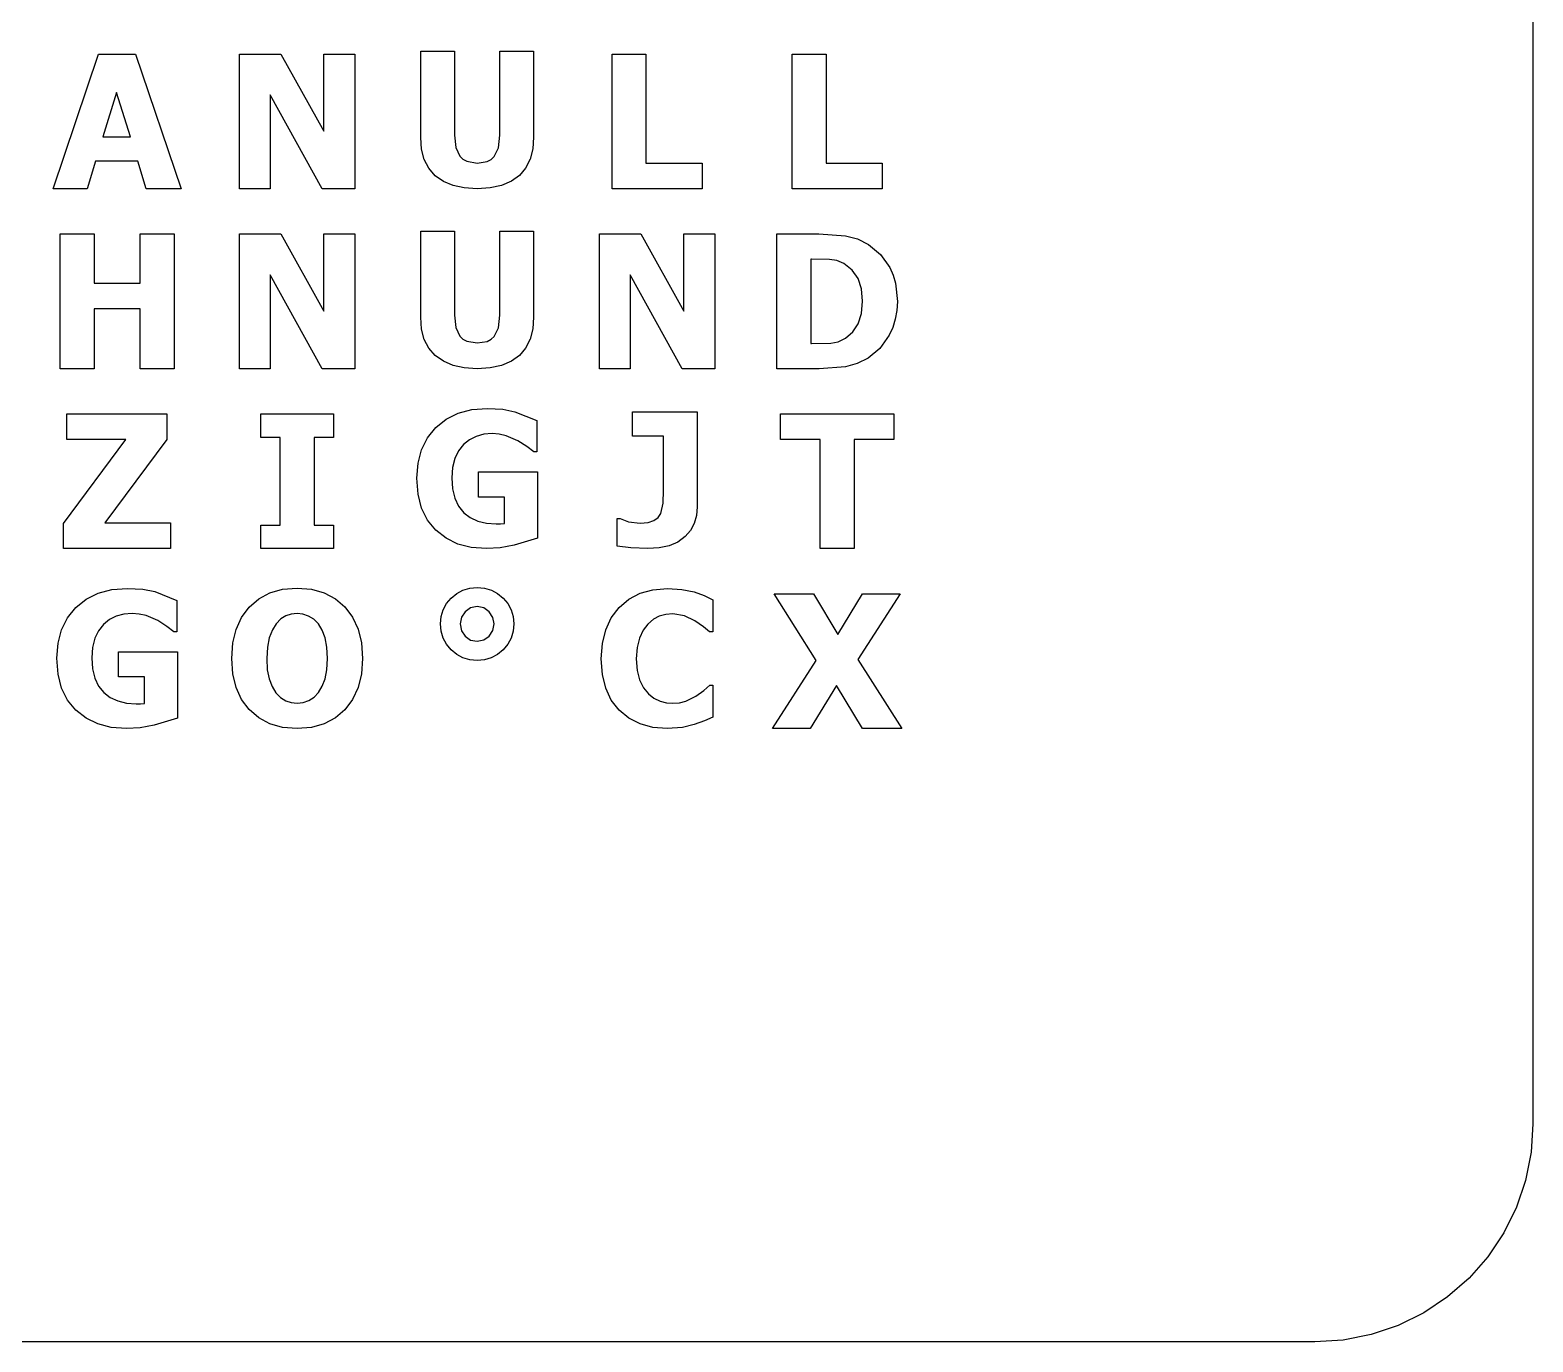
# Model space of a CAD drawing. Header units: metres. Extents: x -40 to 250, y -40 to 460.
# Drawn here: x 112.2 to 250, y -40 to 80.3 of the extents above; entities that cross this region are included whole.
import ezdxf

# ---------------------------------------------------------------- set-up
doc = ezdxf.new("R2010")
doc.units = ezdxf.units.M

msp = doc.modelspace()

# ---------------------------------------------------------------- linework, layer by layer
at = {"layer": 'A#9'}
for p, q in [((114.35, 65.75), (118.53, 78.11)), ((118.53, 78.11), (121.92, 78.11)), ((121.92, 78.11), (126.09, 65.75)), ((120.18, 74.59), (118.92, 70.52)), ((121.44, 70.52), (120.18, 74.59)), ((118.92, 70.52), (121.44, 70.52)), ((118.24, 68.27), (117.47, 65.75)), ((122.12, 68.27), (118.24, 68.27)), ((122.89, 65.75), (122.12, 68.27)), ((117.47, 65.75), (114.35, 65.75)), ((126.09, 65.75), (122.89, 65.75))]:
    msp.add_line(p, q, dxfattribs=at)
at = {"layer": 'C#5'}
for p, q in [((168.16, 28.66), (169.34, 28.98)), ((169.34, 28.98), (170.66, 29.09)), ((170.66, 29.09), (171.99, 29.01)), ((171.99, 29.01), (173.12, 28.78)), ((166.24, 27.34), (167.13, 28.11)), ((167.13, 28.11), (168.16, 28.66)), ((173.12, 28.78), (174.04, 28.44)), ((174.04, 28.44), (174.84, 28.06)), ((174.84, 28.06), (174.84, 25.12)), ((165.01, 25.3), (165.52, 26.4)), ((165.52, 26.4), (166.24, 27.34)), ((169.38, 26.27), (168.86, 25.83)), ((169.92, 26.56), (169.38, 26.27)), ((170.51, 26.72), (169.92, 26.56)), ((171.16, 26.78), (170.51, 26.72)), ((172.24, 26.59), (171.16, 26.78)), ((173.19, 26.14), (172.24, 26.59)), ((164.7, 24.05), (165.01, 25.3)), ((168.44, 25.27), (168.1, 24.55)), ((168.86, 25.83), (168.44, 25.27)), ((173.96, 25.59), (173.19, 26.14)), ((174.53, 25.12), (173.96, 25.59)), ((174.84, 25.12), (174.53, 25.12)), ((164.6, 22.66), (164.7, 24.05)), ((167.88, 23.67), (167.8, 22.65)), ((168.1, 24.55), (167.88, 23.67)), ((164.7, 21.22), (164.6, 22.66)), ((167.8, 22.65), (167.88, 21.59)), ((165.01, 19.95), (164.7, 21.22)), ((167.88, 21.59), (168.11, 20.71)), ((168.11, 20.71), (168.47, 20)), ((165.52, 18.86), (165.01, 19.95)), ((168.47, 20), (168.92, 19.45)), ((168.92, 19.45), (169.43, 19.05)), ((173.28, 19.22), (174.01, 19.74)), ((174.01, 19.74), (174.56, 20.22)), ((174.56, 20.22), (174.84, 20.22)), ((174.84, 20.22), (174.84, 17.31)), ((166.23, 17.93), (165.52, 18.86)), ((167.12, 17.2), (166.23, 17.93)), ((169.43, 19.05), (169.99, 18.77)), ((169.99, 18.77), (170.58, 18.62)), ((170.58, 18.62), (171.17, 18.57)), ((171.17, 18.57), (171.77, 18.62)), ((171.77, 18.62), (172.34, 18.77)), ((172.34, 18.77), (173.28, 19.22)), ((168.16, 16.67), (167.12, 17.2)), ((169.33, 16.36), (168.16, 16.67)), ((173.13, 16.61), (172.05, 16.34)), ((174.05, 16.95), (173.13, 16.61)), ((174.84, 17.31), (174.05, 16.95)), ((170.65, 16.25), (169.33, 16.36)), ((172.05, 16.34), (170.65, 16.25))]:
    msp.add_line(p, q, dxfattribs=at)
at = {"layer": 'D#3'}
for p, q in [((180.7, 49.25), (180.7, 61.61)), ((180.7, 61.61), (184.54, 61.61)), ((184.54, 61.61), (186.98, 61.44)), ((186.98, 61.44), (188.08, 61.16)), ((188.08, 61.16), (189.11, 60.64)), ((189.11, 60.64), (190.2, 59.72)), ((183.86, 59.3), (183.81, 59.3)), ((183.81, 59.3), (183.81, 51.57)), ((185.52, 59.27), (183.86, 59.3)), ((186.2, 59.16), (185.52, 59.27)), ((190.2, 59.72), (191.04, 58.54)), ((186.84, 58.89), (186.2, 59.16)), ((187.6, 58.3), (186.84, 58.89)), ((188.14, 57.53), (187.6, 58.3)), ((191.04, 58.54), (191.35, 57.84)), ((188.45, 56.57), (188.14, 57.53)), ((188.55, 55.44), (188.45, 56.57)), ((191.35, 57.84), (191.57, 57.09)), ((191.57, 57.09), (191.74, 55.42)), ((188.45, 54.32), (188.55, 55.44)), ((191.74, 55.42), (191.69, 54.58)), ((188.16, 53.38), (188.45, 54.32)), ((191.55, 53.78), (191.32, 53.03)), ((191.69, 54.58), (191.55, 53.78)), ((186.99, 52.05), (187.67, 52.62)), ((187.67, 52.62), (188.16, 53.38)), ((191.32, 53.03), (190.99, 52.33)), ((183.81, 51.57), (183.86, 51.57)), ((183.86, 51.57), (185.63, 51.6)), ((185.63, 51.6), (186.33, 51.73)), ((186.33, 51.73), (186.99, 52.05)), ((190.13, 51.12), (189.08, 50.23)), ((190.99, 52.33), (190.13, 51.12)), ((188.07, 49.72), (186.98, 49.43)), ((189.08, 50.23), (188.07, 49.72)), ((184.57, 49.25), (180.7, 49.25)), ((186.98, 49.43), (184.57, 49.25))]:
    msp.add_line(p, q, dxfattribs=at)
at = {"layer": 'G#7'}
for p, q in [((151.48, 45.17), (152.74, 45.5)), ((152.74, 45.5), (154.16, 45.61)), ((154.16, 45.61), (155.57, 45.54)), ((155.57, 45.54), (156.69, 45.31)), ((149.43, 43.86), (150.37, 44.62)), ((150.37, 44.62), (151.48, 45.17)), ((156.69, 45.31), (158.7, 44.51)), ((158.7, 44.51), (158.7, 41.62)), ((148.13, 41.82), (148.67, 42.91)), ((148.67, 42.91), (149.43, 43.86)), ((152.51, 42.74), (151.96, 42.29)), ((153.13, 43.05), (152.51, 42.74)), ((153.83, 43.24), (153.13, 43.05)), ((154.59, 43.3), (153.83, 43.24)), ((155.25, 43.25), (154.59, 43.3)), ((155.88, 43.11), (155.25, 43.25)), ((156.95, 42.65), (155.88, 43.11)), ((147.81, 40.58), (148.13, 41.82)), ((151.52, 41.72), (151.19, 41.03)), ((151.96, 42.29), (151.52, 41.72)), ((157.77, 42.11), (156.95, 42.65)), ((158.41, 41.62), (157.77, 42.11)), ((158.7, 41.62), (158.41, 41.62)), ((147.7, 39.2), (147.81, 40.58)), ((150.97, 40.2), (150.9, 39.25)), ((151.19, 41.03), (150.97, 40.2)), ((147.81, 37.74), (147.7, 39.2)), ((150.9, 39.25), (150.97, 38.24)), ((153.34, 37.48), (153.34, 39.8)), ((153.34, 39.8), (158.75, 39.8)), ((158.75, 39.8), (158.75, 33.71)), ((148.13, 36.46), (147.81, 37.74)), ((150.97, 38.24), (151.17, 37.37)), ((151.17, 37.37), (151.51, 36.64)), ((155.74, 37.48), (153.34, 37.48)), ((155.74, 35.06), (155.74, 37.48)), ((148.67, 35.36), (148.13, 36.46)), ((151.51, 36.64), (151.99, 36.05)), ((151.99, 36.05), (152.58, 35.6)), ((149.43, 34.43), (148.67, 35.36)), ((152.58, 35.6), (153.28, 35.28)), ((153.28, 35.28), (154.07, 35.09)), ((154.07, 35.09), (154.96, 35.02)), ((154.96, 35.02), (155.35, 35.03)), ((155.35, 35.03), (155.74, 35.06)), ((150.37, 33.7), (149.43, 34.43)), ((151.45, 33.17), (150.37, 33.7)), ((152.69, 32.86), (151.45, 33.17)), ((156.63, 33.07), (155.34, 32.83)), ((158.75, 33.71), (156.63, 33.07)), ((154.07, 32.75), (152.69, 32.86)), ((155.34, 32.83), (154.07, 32.75))]:
    msp.add_line(p, q, dxfattribs=at)
at = {"layer": 'G#8'}
for p, q in [((118.48, 28.67), (119.74, 29)), ((119.74, 29), (121.16, 29.11)), ((121.16, 29.11), (122.57, 29.04)), ((122.57, 29.04), (123.69, 28.81)), ((116.43, 27.36), (117.37, 28.12)), ((117.37, 28.12), (118.48, 28.67)), ((123.69, 28.81), (125.7, 28.01)), ((125.7, 28.01), (125.7, 25.12)), ((115.13, 25.32), (115.67, 26.41)), ((115.67, 26.41), (116.43, 27.36)), ((119.51, 26.24), (118.96, 25.79)), ((120.13, 26.55), (119.51, 26.24)), ((120.83, 26.74), (120.13, 26.55)), ((121.59, 26.8), (120.83, 26.74)), ((122.25, 26.75), (121.59, 26.8)), ((122.88, 26.61), (122.25, 26.75)), ((123.95, 26.15), (122.88, 26.61)), ((114.81, 24.08), (115.13, 25.32)), ((118.52, 25.22), (118.19, 24.53)), ((118.96, 25.79), (118.52, 25.22)), ((124.77, 25.61), (123.95, 26.15)), ((125.41, 25.12), (124.77, 25.61)), ((125.7, 25.12), (125.41, 25.12)), ((114.7, 22.7), (114.81, 24.08)), ((117.97, 23.7), (117.9, 22.75)), ((118.19, 24.53), (117.97, 23.7)), ((114.81, 21.24), (114.7, 22.7)), ((117.9, 22.75), (117.97, 21.74)), ((120.34, 20.98), (120.34, 23.3)), ((120.34, 23.3), (125.75, 23.3)), ((125.75, 23.3), (125.75, 17.21)), ((115.13, 19.96), (114.81, 21.24)), ((117.97, 21.74), (118.17, 20.87)), ((118.17, 20.87), (118.51, 20.14)), ((122.74, 20.98), (120.34, 20.98)), ((122.74, 18.56), (122.74, 20.98)), ((115.67, 18.86), (115.13, 19.96)), ((118.51, 20.14), (118.99, 19.55)), ((118.99, 19.55), (119.58, 19.1)), ((116.43, 17.93), (115.67, 18.86)), ((117.37, 17.2), (116.43, 17.93)), ((119.58, 19.1), (120.28, 18.78)), ((120.28, 18.78), (121.07, 18.59)), ((121.07, 18.59), (121.96, 18.52)), ((121.96, 18.52), (122.35, 18.53)), ((122.35, 18.53), (122.74, 18.56)), ((118.45, 16.67), (117.37, 17.2)), ((119.69, 16.36), (118.45, 16.67)), ((123.63, 16.57), (122.34, 16.33)), ((125.75, 17.21), (123.63, 16.57)), ((121.07, 16.25), (119.69, 16.36)), ((122.34, 16.33), (121.07, 16.25))]:
    msp.add_line(p, q, dxfattribs=at)
at = {"layer": 'H#11'}
for p, q in [((115, 49.25), (115, 61.61)), ((115, 61.61), (118.11, 61.61)), ((118.11, 61.61), (118.11, 57.09)), ((122.33, 57.09), (122.33, 61.61)), ((122.33, 61.61), (125.44, 61.61)), ((125.44, 61.61), (125.44, 49.25)), ((118.11, 57.09), (122.33, 57.09)), ((122.33, 54.73), (118.11, 54.73)), ((118.11, 54.73), (118.11, 49.25)), ((122.33, 49.25), (122.33, 54.73)), ((118.11, 49.25), (115, 49.25)), ((125.44, 49.25), (122.33, 49.25))]:
    msp.add_line(p, q, dxfattribs=at)
at = {"layer": 'I#11'}
for p, q in [((133.39, 42.95), (133.39, 45.11)), ((133.39, 45.11), (140.05, 45.11)), ((140.05, 45.11), (140.05, 42.95)), ((135.17, 42.95), (133.39, 42.95)), ((135.17, 34.91), (135.17, 42.95)), ((140.05, 42.95), (138.27, 42.95)), ((138.27, 42.95), (138.27, 34.91)), ((133.39, 32.75), (133.39, 34.91)), ((133.39, 34.91), (135.17, 34.91)), ((138.27, 34.91), (140.05, 34.91)), ((140.05, 34.91), (140.05, 32.75)), ((140.05, 32.75), (133.39, 32.75))]:
    msp.add_line(p, q, dxfattribs=at)
at = {"layer": 'J#1'}
for p, q in [((167.46, 43.06), (167.46, 45.3)), ((167.46, 45.3), (173.39, 45.3)), ((173.39, 45.3), (173.39, 36.57)), ((170.29, 43.06), (167.46, 43.06)), ((170.29, 38.1), (170.29, 43.06)), ((170.27, 36.91), (170.29, 38.1)), ((169.81, 35.6), (170.05, 35.97)), ((170.05, 35.97), (170.27, 36.91)), ((173.39, 36.57), (173.32, 35.79)), ((166.05, 32.99), (166.05, 35.5)), ((166.05, 35.5), (166.33, 35.5)), ((166.33, 35.5), (167.11, 35.22)), ((167.11, 35.22), (168.16, 35.09)), ((168.16, 35.09), (168.89, 35.15)), ((168.89, 35.15), (169.43, 35.32)), ((169.43, 35.32), (169.81, 35.6)), ((173.12, 35.05), (172.77, 34.4)), ((173.32, 35.79), (173.12, 35.05)), ((171.61, 33.36), (170.82, 33.02)), ((172.29, 33.85), (171.61, 33.36)), ((172.77, 34.4), (172.29, 33.85)), ((167.32, 32.81), (166.05, 32.99)), ((168.87, 32.75), (167.32, 32.81)), ((169.91, 32.82), (168.87, 32.75)), ((170.82, 33.02), (169.91, 32.82))]:
    msp.add_line(p, q, dxfattribs=at)
at = {"layer": 'L#7'}
for p, q in [((165.6, 65.75), (165.6, 78.11)), ((165.6, 78.11), (168.7, 78.11)), ((168.7, 78.11), (168.7, 68.11)), ((168.7, 68.11), (173.85, 68.11)), ((173.85, 68.11), (173.85, 65.75)), ((173.85, 65.75), (165.6, 65.75))]:
    msp.add_line(p, q, dxfattribs=at)
at = {"layer": 'L#8'}
for p, q in [((182.1, 65.75), (182.1, 78.11)), ((182.1, 78.11), (185.2, 78.11)), ((185.2, 78.11), (185.2, 68.11)), ((185.2, 68.11), (190.35, 68.11)), ((190.35, 68.11), (190.35, 65.75)), ((190.35, 65.75), (182.1, 65.75))]:
    msp.add_line(p, q, dxfattribs=at)
at = {"layer": 'Layer0'}
for p, q in [((250, 440), (250, -20)), ((250, -20), (249.83, -22.61)), ((249.83, -22.61), (249.32, -25.18)), ((249.32, -25.18), (248.48, -27.65)), ((248.48, -27.65), (247.32, -30)), ((247.32, -30), (245.87, -32.18)), ((245.87, -32.18), (244.14, -34.14)), ((244.14, -34.14), (242.18, -35.87)), ((242.18, -35.87), (240, -37.32)), ((237.65, -38.48), (235.18, -39.32)), ((240, -37.32), (237.65, -38.48)), ((232.61, -39.83), (230, -40)), ((235.18, -39.32), (232.61, -39.83)), ((230, -40), (-20, -40))]:
    msp.add_line(p, q, dxfattribs=at)
at = {"layer": 'N#21'}
for p, q in [((131.43, 65.75), (131.43, 78.11)), ((131.43, 78.11), (135.24, 78.11)), ((135.24, 78.11), (139.18, 71.03)), ((139.18, 71.03), (139.18, 78.11)), ((139.18, 78.11), (142.02, 78.11)), ((142.02, 78.11), (142.02, 65.75)), ((139.03, 65.75), (134.26, 74.37)), ((134.26, 74.37), (134.26, 65.75)), ((134.26, 65.75), (131.43, 65.75)), ((142.02, 65.75), (139.03, 65.75))]:
    msp.add_line(p, q, dxfattribs=at)
at = {"layer": 'N#23'}
for p, q in [((131.43, 49.25), (131.43, 61.61)), ((131.43, 61.61), (135.24, 61.61)), ((135.24, 61.61), (139.18, 54.53)), ((139.18, 54.53), (139.18, 61.61)), ((139.18, 61.61), (142.02, 61.61)), ((142.02, 61.61), (142.02, 49.25)), ((139.03, 49.25), (134.26, 57.87)), ((134.26, 57.87), (134.26, 49.25)), ((134.26, 49.25), (131.43, 49.25)), ((142.02, 49.25), (139.03, 49.25))]:
    msp.add_line(p, q, dxfattribs=at)
at = {"layer": 'N#24'}
for p, q in [((164.43, 49.25), (164.43, 61.61)), ((164.43, 61.61), (168.24, 61.61)), ((168.24, 61.61), (172.18, 54.53)), ((172.18, 54.53), (172.18, 61.61)), ((172.18, 61.61), (175.02, 61.61)), ((175.02, 61.61), (175.02, 49.25)), ((172.03, 49.25), (167.26, 57.87)), ((167.26, 57.87), (167.26, 49.25)), ((167.26, 49.25), (164.43, 49.25)), ((175.02, 49.25), (172.03, 49.25))]:
    msp.add_line(p, q, dxfattribs=at)
at = {"layer": 'O#4'}
for p, q in [((134.22, 28.69), (135.39, 29.02)), ((135.39, 29.02), (136.72, 29.13)), ((136.72, 29.13), (138.04, 29.02)), ((138.04, 29.02), (139.21, 28.69)), ((132.33, 27.39), (133.2, 28.15)), ((133.2, 28.15), (134.22, 28.69)), ((139.21, 28.69), (140.23, 28.16)), ((140.23, 28.16), (141.11, 27.4)), ((131.13, 25.35), (131.63, 26.45)), ((131.63, 26.45), (132.33, 27.39)), ((135.23, 26.31), (134.79, 25.86)), ((135.69, 26.59), (135.23, 26.31)), ((136.18, 26.74), (135.69, 26.59)), ((136.73, 26.79), (136.18, 26.74)), ((137.26, 26.74), (136.73, 26.79)), ((137.77, 26.57), (137.26, 26.74)), ((138.24, 26.28), (137.77, 26.57)), ((138.67, 25.85), (138.24, 26.28)), ((141.11, 27.4), (141.81, 26.46)), ((141.81, 26.46), (142.31, 25.36)), ((130.83, 24.1), (131.13, 25.35)), ((134.45, 25.3), (134.17, 24.58)), ((134.79, 25.86), (134.45, 25.3)), ((139.01, 25.28), (138.67, 25.85)), ((139.28, 24.57), (139.01, 25.28)), ((142.31, 25.36), (142.61, 24.1)), ((130.73, 22.68), (130.83, 24.1)), ((134, 23.71), (133.94, 22.68)), ((134.17, 24.58), (134, 23.71)), ((139.45, 23.71), (139.28, 24.57)), ((139.51, 22.69), (139.45, 23.71)), ((142.61, 24.1), (142.71, 22.68)), ((130.83, 21.28), (130.73, 22.68)), ((133.94, 22.68), (133.99, 21.64)), ((139.45, 21.64), (139.51, 22.69)), ((142.71, 22.68), (142.61, 21.27)), ((131.13, 20.03), (130.83, 21.28)), ((133.99, 21.64), (134.16, 20.8)), ((134.16, 20.8), (134.43, 20.1)), ((139.03, 20.14), (139.29, 20.81)), ((139.29, 20.81), (139.45, 21.64)), ((142.61, 21.27), (142.31, 20.01)), ((131.63, 18.93), (131.13, 20.03)), ((134.43, 20.1), (134.77, 19.54)), ((134.77, 19.54), (135.2, 19.1)), ((138.27, 19.12), (138.68, 19.55)), ((138.68, 19.55), (139.03, 20.14)), ((142.31, 20.01), (141.81, 18.91)), ((132.33, 17.99), (131.63, 18.93)), ((133.2, 17.23), (132.33, 17.99)), ((135.2, 19.1), (135.68, 18.8)), ((135.68, 18.8), (136.19, 18.64)), ((136.19, 18.64), (136.73, 18.58)), ((136.73, 18.58), (137.27, 18.64)), ((137.27, 18.64), (137.79, 18.82)), ((137.79, 18.82), (138.27, 19.12)), ((141.11, 17.97), (140.23, 17.22)), ((141.81, 18.91), (141.11, 17.97)), ((134.22, 16.68), (133.2, 17.23)), ((135.39, 16.36), (134.22, 16.68)), ((139.21, 16.68), (138.04, 16.36)), ((140.23, 17.22), (139.21, 16.68)), ((136.72, 16.25), (135.39, 16.36)), ((138.04, 16.36), (136.72, 16.25))]:
    msp.add_line(p, q, dxfattribs=at)
at = {"layer": 'T#10'}
for p, q in [((181.02, 42.75), (181.02, 45.11)), ((181.02, 45.11), (191.43, 45.11)), ((191.43, 45.11), (191.43, 42.75)), ((184.67, 42.75), (181.02, 42.75)), ((184.67, 32.75), (184.67, 42.75)), ((191.43, 42.75), (187.77, 42.75)), ((187.77, 42.75), (187.77, 32.75)), ((187.77, 32.75), (184.67, 32.75))]:
    msp.add_line(p, q, dxfattribs=at)
at = {"layer": 'U#5'}
for p, q in [((148.05, 70.47), (148.05, 78.37)), ((148.05, 78.37), (151.15, 78.37)), ((151.15, 78.37), (151.15, 70.66)), ((155.29, 70.66), (155.29, 78.37)), ((155.29, 78.37), (158.4, 78.37)), ((158.4, 78.37), (158.4, 70.48)), ((148.13, 69.38), (148.05, 70.47)), ((151.15, 70.66), (151.27, 69.53)), ((155.17, 69.5), (155.29, 70.66)), ((158.4, 70.48), (158.32, 69.41)), ((148.38, 68.44), (148.13, 69.38)), ((151.27, 69.53), (151.64, 68.74)), ((154.79, 68.71), (155.17, 69.5)), ((158.32, 69.41), (158.07, 68.46)), ((148.8, 67.63), (148.38, 68.44)), ((149.39, 66.95), (148.8, 67.63)), ((151.64, 68.74), (151.92, 68.46)), ((151.92, 68.46), (152.27, 68.27)), ((152.27, 68.27), (153.22, 68.11)), ((153.22, 68.11), (154.15, 68.26)), ((154.15, 68.26), (154.5, 68.45)), ((154.5, 68.45), (154.79, 68.71)), ((157.66, 67.65), (157.09, 66.97)), ((158.07, 68.46), (157.66, 67.65)), ((150.13, 66.43), (149.39, 66.95)), ((151.01, 66.05), (150.13, 66.43)), ((156.36, 66.44), (155.47, 66.06)), ((157.09, 66.97), (156.36, 66.44)), ((152.04, 65.83), (151.01, 66.05)), ((153.22, 65.75), (152.04, 65.83)), ((154.42, 65.83), (153.22, 65.75)), ((155.47, 66.06), (154.42, 65.83))]:
    msp.add_line(p, q, dxfattribs=at)
at = {"layer": 'U#6'}
for p, q in [((148.05, 53.97), (148.05, 61.87)), ((148.05, 61.87), (151.15, 61.87)), ((151.15, 61.87), (151.15, 54.16)), ((155.29, 54.16), (155.29, 61.87)), ((155.29, 61.87), (158.4, 61.87)), ((158.4, 61.87), (158.4, 53.98)), ((148.13, 52.88), (148.05, 53.97)), ((151.15, 54.16), (151.27, 53.03)), ((155.17, 53), (155.29, 54.16)), ((158.4, 53.98), (158.32, 52.91)), ((148.38, 51.94), (148.13, 52.88)), ((151.27, 53.03), (151.64, 52.24)), ((154.79, 52.21), (155.17, 53)), ((158.32, 52.91), (158.07, 51.96)), ((148.8, 51.13), (148.38, 51.94)), ((149.39, 50.45), (148.8, 51.13)), ((151.64, 52.24), (151.92, 51.96)), ((151.92, 51.96), (152.27, 51.77)), ((152.27, 51.77), (153.22, 51.61)), ((153.22, 51.61), (154.15, 51.76)), ((154.15, 51.76), (154.5, 51.95)), ((154.5, 51.95), (154.79, 52.21)), ((157.66, 51.15), (157.09, 50.47)), ((158.07, 51.96), (157.66, 51.15)), ((150.13, 49.93), (149.39, 50.45)), ((151.01, 49.55), (150.13, 49.93)), ((156.36, 49.94), (155.47, 49.56)), ((157.09, 50.47), (156.36, 49.94)), ((152.04, 49.33), (151.01, 49.55)), ((153.22, 49.25), (152.04, 49.33)), ((154.42, 49.33), (153.22, 49.25)), ((155.47, 49.56), (154.42, 49.33))]:
    msp.add_line(p, q, dxfattribs=at)
at = {"layer": 'X#2'}
for p, q in [((184.31, 22.48), (180.46, 28.61)), ((180.46, 28.61), (184.05, 28.61)), ((184.05, 28.61), (186.28, 24.88)), ((186.28, 24.88), (188.56, 28.61)), ((192.01, 28.61), (188.13, 22.6)), ((188.56, 28.61), (192.01, 28.61)), ((180.3, 16.25), (184.31, 22.48)), ((188.13, 22.6), (192.14, 16.25)), ((186.16, 20.19), (183.74, 16.25)), ((188.54, 16.25), (186.16, 20.19)), ((183.74, 16.25), (180.3, 16.25)), ((192.14, 16.25), (188.54, 16.25))]:
    msp.add_line(p, q, dxfattribs=at)
at = {"layer": 'Z#9'}
for p, q in [((115.62, 42.75), (115.62, 45.11)), ((115.62, 45.11), (124.79, 45.11)), ((124.79, 45.11), (124.79, 42.75)), ((115.32, 35.07), (121.01, 42.75)), ((121.01, 42.75), (115.62, 42.75)), ((124.79, 42.75), (119.11, 35.11)), ((115.32, 32.75), (115.32, 35.07)), ((119.11, 35.11), (125.12, 35.11)), ((125.12, 35.11), (125.12, 32.75)), ((125.12, 32.75), (115.32, 32.75))]:
    msp.add_line(p, q, dxfattribs=at)
at = {"layer": '°'}
for p, q in [((151.35, 28.65), (151.92, 28.95)), ((151.92, 28.95), (152.54, 29.13)), ((152.54, 29.13), (153.22, 29.19)), ((153.22, 29.19), (153.9, 29.13)), ((153.9, 29.13), (154.53, 28.95)), ((154.53, 28.95), (155.1, 28.65)), ((150.1, 27.15), (150.4, 27.71)), ((150.4, 27.71), (150.83, 28.22)), ((150.83, 28.22), (151.35, 28.65)), ((155.1, 28.65), (155.62, 28.22)), ((155.62, 28.22), (156.04, 27.71)), ((156.04, 27.71), (156.35, 27.15)), ((149.85, 25.85), (149.91, 26.52)), ((149.91, 26.52), (150.1, 27.15)), ((151.78, 26.46), (151.67, 25.85)), ((152.12, 26.97), (151.78, 26.46)), ((152.62, 27.32), (152.12, 26.97)), ((153.22, 27.43), (152.62, 27.32)), ((153.83, 27.31), (153.22, 27.43)), ((154.33, 26.97), (153.83, 27.31)), ((154.66, 26.45), (154.33, 26.97)), ((154.77, 25.85), (154.66, 26.45)), ((156.35, 27.15), (156.53, 26.52)), ((156.53, 26.52), (156.59, 25.85)), ((149.91, 25.17), (149.85, 25.85)), ((150.1, 24.55), (149.91, 25.17)), ((151.67, 25.85), (151.78, 25.22)), ((151.78, 25.22), (152.12, 24.71)), ((154.33, 24.72), (154.66, 25.23)), ((154.66, 25.23), (154.77, 25.85)), ((156.53, 25.17), (156.35, 24.55)), ((156.59, 25.85), (156.53, 25.17)), ((150.4, 23.98), (150.1, 24.55)), ((150.83, 23.47), (150.4, 23.98)), ((151.35, 23.04), (150.83, 23.47)), ((152.12, 24.71), (152.62, 24.37)), ((152.62, 24.37), (153.22, 24.26)), ((153.22, 24.26), (153.83, 24.38)), ((153.83, 24.38), (154.33, 24.72)), ((155.61, 23.47), (155.1, 23.04)), ((156.04, 23.98), (155.61, 23.47)), ((156.35, 24.55), (156.04, 23.98)), ((151.92, 22.74), (151.35, 23.04)), ((152.54, 22.56), (151.92, 22.74)), ((153.22, 22.5), (152.54, 22.56)), ((153.9, 22.56), (153.22, 22.5)), ((154.52, 22.74), (153.9, 22.56)), ((155.1, 23.04), (154.52, 22.74))]:
    msp.add_line(p, q, dxfattribs=at)

doc.saveas('drawing.dxf')
